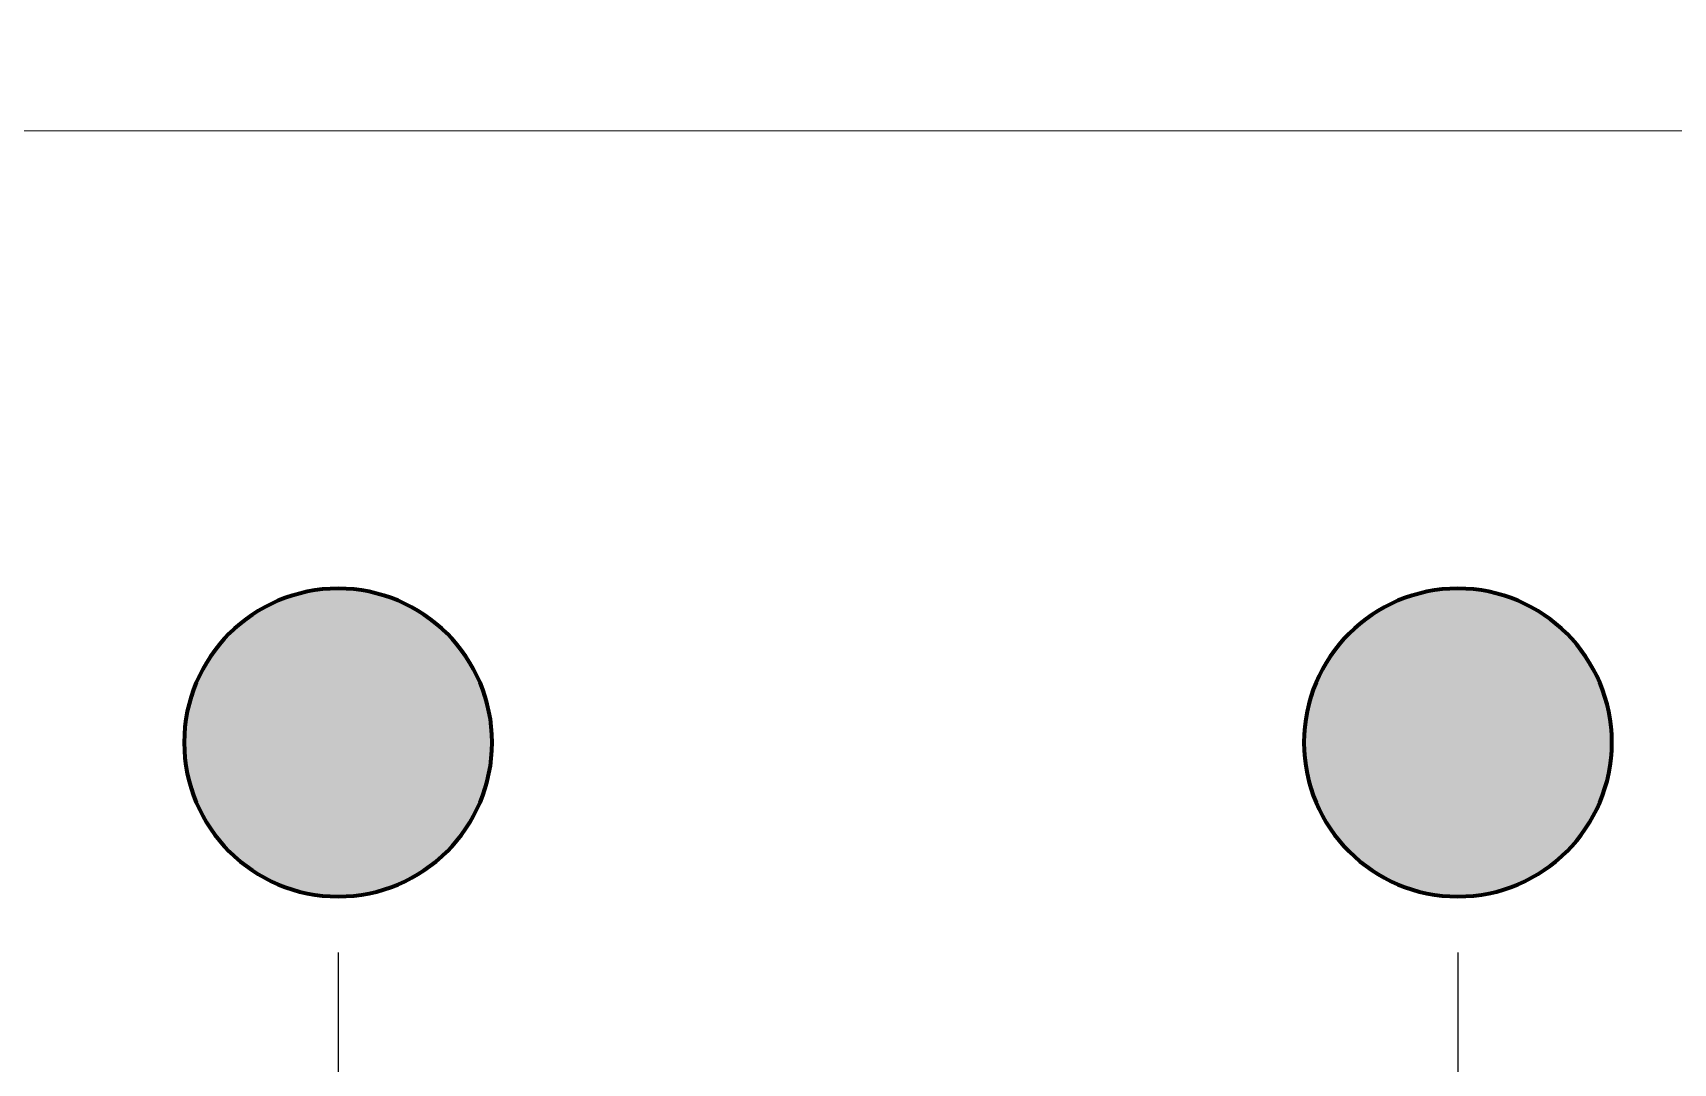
# Model space of a CAD drawing. Header units: inches. Extents: x 3.6 to 56.9, y 3.5 to 76.6.
# Drawn here: x 20.01 to 27.45, y 56.34 to 61.01 of the extents above; entities that cross this region are included whole.
import ezdxf

# ---------------------------------------------------------------- set-up
doc = ezdxf.new("R2010")
doc.units = ezdxf.units.IN
doc.header["$MEASUREMENT"] = 0
for name, color, linetype in [('board', 7, 'Continuous'), ('copper', 7, 'Continuous'), ('mask', 7, 'Continuous'), ('silk', 7, 'Continuous')]:
    doc.layers.add(name, color=color, linetype=linetype)

msp = doc.modelspace()

# ---------------------------------------------------------------- hatches: boundary and pattern name
at = {"layer": 'mask', "true_color": 0xffffff}
h = msp.add_hatch(color=7, dxfattribs=at)
edge = h.paths.add_edge_path()
edge.add_spline(control_points=[(21.3936, 57.0958), (21.0078, 57.0958), (20.6951, 57.4085), (20.6951, 57.7943), (20.6951, 58.1801), (21.0078, 58.4928), (21.3936, 58.4928), (21.7794, 58.4928), (22.0921, 58.1801), (22.0921, 57.7943), (22.0921, 57.4085), (21.7794, 57.0958), (21.3936, 57.0958)], knot_values=[0, 0, 0, 0, 1, 1, 1, 2, 2, 2, 3, 3, 3, 4, 4, 4, 4], degree=3, periodic=1)
h = msp.add_hatch(color=7, dxfattribs=at)
edge = h.paths.add_edge_path()
edge.add_spline(control_points=[(26.4736, 57.0958), (26.0878, 57.0958), (25.7751, 57.4085), (25.7751, 57.7943), (25.7751, 58.1801), (26.0878, 58.4928), (26.4736, 58.4928), (26.8594, 58.4928), (27.1721, 58.1801), (27.1721, 57.7943), (27.1721, 57.4085), (26.8594, 57.0958), (26.4736, 57.0958)], knot_values=[0, 0, 0, 0, 1, 1, 1, 2, 2, 2, 3, 3, 3, 4, 4, 4, 4], degree=3, periodic=1)

# ---------------------------------------------------------------- linework, layer by layer
at = {"layer": 'board', "color": 7, "lineweight": 20, "true_color": 0xffffff}
msp.add_lwpolyline([(3.6364, 60.5691), (56.8332, 60.5691), (56.8332, 3.7723), (3.6364, 3.7723), (3.6364, 60.5691)], dxfattribs=at)
msp.add_open_spline([(56.8521, 12.1646), (56.8521, 12.1646), (55.3337, 10.6434), (55.3337, 10.6434), (55.3337, 10.6434), (43.9474, 10.6434), (43.9474, 10.6434), (43.9474, 10.6434), (41.4173, 8.1094), (41.4173, 8.1094), (41.4173, 8.1094), (8.7761, 8.1094), (8.7761, 8.1094), (8.7761, 8.1094), (6.246, 10.6434), (6.246, 10.6434), (6.246, 10.6434), (4.7111, 10.6434), (4.7111, 10.6434), (4.2186, 10.5873), (3.7727, 10.9401), (3.7148, 11.4312), (3.7074, 11.4979), (3.7074, 11.5709), (3.7148, 11.6404), (3.7148, 11.6404), (3.7148, 75.5088), (3.7148, 75.5088), (3.6569, 76.0016), (4.0097, 76.4482), (4.5011, 76.5061), (4.5706, 76.5142), (4.6408, 76.5142), (4.7114, 76.5061), (4.7114, 76.5061), (55.8558, 76.5061), (55.8558, 76.5061), (56.3487, 76.5636), (56.7949, 76.2104), (56.8521, 75.7176), (56.8602, 75.6481), (56.8602, 75.5779), (56.8521, 75.5088), (56.8521, 75.5088), (56.8521, 12.1646), (56.8521, 12.1646)], degree=3, knots=[0, 0, 0, 0, 1, 1, 1, 2, 2, 2, 3, 3, 3, 4, 4, 4, 5, 5, 5, 6, 6, 6, 7, 7, 7, 8, 8, 8, 9, 9, 9, 10, 10, 10, 11, 11, 11, 12, 12, 12, 13, 13, 13, 14, 14, 14, 15, 15, 15, 15], dxfattribs=at)
at = {"layer": 'copper', "color": 7, "lineweight": 50, "true_color": 0xffffff}
for points in [[(21.3936, 57.0958), (21.0078, 57.0958), (20.6951, 57.4085), (20.6951, 57.7943), (20.6951, 58.1801), (21.0078, 58.4928), (21.3936, 58.4928), (21.7794, 58.4928), (22.0921, 58.1801), (22.0921, 57.7943), (22.0921, 57.4085), (21.7794, 57.0958), (21.3936, 57.0958)], [(26.4736, 57.0958), (26.0878, 57.0958), (25.7751, 57.4085), (25.7751, 57.7943), (25.7751, 58.1801), (26.0878, 58.4928), (26.4736, 58.4928), (26.8594, 58.4928), (27.1721, 58.1801), (27.1721, 57.7943), (27.1721, 57.4085), (26.8594, 57.0958), (26.4736, 57.0958)]]:
    msp.add_open_spline(points, degree=3, knots=[0, 0, 0, 0, 1, 1, 1, 2, 2, 2, 3, 3, 3, 4, 4, 4, 4], dxfattribs=at)
at = {"layer": 'mask', "lineweight": 0}
for points in [[(21.3936, 57.0958), (21.0078, 57.0958), (20.6951, 57.4085), (20.6951, 57.7943), (20.6951, 58.1801), (21.0078, 58.4928), (21.3936, 58.4928), (21.7794, 58.4928), (22.0921, 58.1801), (22.0921, 57.7943), (22.0921, 57.4085), (21.7794, 57.0958), (21.3936, 57.0958)], [(26.4736, 57.0958), (26.0878, 57.0958), (25.7751, 57.4085), (25.7751, 57.7943), (25.7751, 58.1801), (26.0878, 58.4928), (26.4736, 58.4928), (26.8594, 58.4928), (27.1721, 58.1801), (27.1721, 57.7943), (27.1721, 57.4085), (26.8594, 57.0958), (26.4736, 57.0958)]]:
    msp.add_open_spline(points, degree=3, knots=[0, 0, 0, 0, 1, 1, 1, 2, 2, 2, 3, 3, 3, 4, 4, 4, 4], dxfattribs=at)
at = {"layer": 'mask', "color": 7, "lineweight": 80, "true_color": 0xffffff}
for points in [[(21.3936, 57.0958), (21.0078, 57.0958), (20.6951, 57.4085), (20.6951, 57.7943), (20.6951, 58.1801), (21.0078, 58.4928), (21.3936, 58.4928), (21.7794, 58.4928), (22.0921, 58.1801), (22.0921, 57.7943), (22.0921, 57.4085), (21.7794, 57.0958), (21.3936, 57.0958)], [(26.4736, 57.0958), (26.0878, 57.0958), (25.7751, 57.4085), (25.7751, 57.7943), (25.7751, 58.1801), (26.0878, 58.4928), (26.4736, 58.4928), (26.8594, 58.4928), (27.1721, 58.1801), (27.1721, 57.7943), (27.1721, 57.4085), (26.8594, 57.0958), (26.4736, 57.0958)]]:
    msp.add_open_spline(points, degree=3, knots=[0, 0, 0, 0, 1, 1, 1, 2, 2, 2, 3, 3, 3, 4, 4, 4, 4], dxfattribs=at)
at = {"layer": 'silk', "color": 7, "lineweight": 20, "true_color": 0xffffff}
msp.add_lwpolyline([(3.6364, 60.5691), (56.8332, 60.5691), (56.8332, 3.7723), (3.6364, 3.7723), (3.6364, 60.5691)], dxfattribs=at)
at = {"layer": 'silk', "color": 7, "lineweight": 25, "true_color": 0xffffff}
for points in [[(21.3936, 56.8418), (21.3936, 55.013)], [(26.4736, 56.8418), (26.4736, 55.013)]]:
    msp.add_lwpolyline(points, dxfattribs=at)
at = {"layer": 'silk', "lineweight": 0}
for points in [[(21.3936, 57.0958), (21.0078, 57.0958), (20.6951, 57.4085), (20.6951, 57.7943), (20.6951, 58.1801), (21.0078, 58.4928), (21.3936, 58.4928), (21.7794, 58.4928), (22.0921, 58.1801), (22.0921, 57.7943), (22.0921, 57.4085), (21.7794, 57.0958), (21.3936, 57.0958)], [(26.4736, 57.0958), (26.0878, 57.0958), (25.7751, 57.4085), (25.7751, 57.7943), (25.7751, 58.1801), (26.0878, 58.4928), (26.4736, 58.4928), (26.8594, 58.4928), (27.1721, 58.1801), (27.1721, 57.7943), (27.1721, 57.4085), (26.8594, 57.0958), (26.4736, 57.0958)]]:
    msp.add_open_spline(points, degree=3, knots=[0, 0, 0, 0, 1, 1, 1, 2, 2, 2, 3, 3, 3, 4, 4, 4, 4], dxfattribs=at)
at = {"layer": 'silk', "color": 18, "lineweight": 80, "true_color": 0x000000}
for points in [[(21.3936, 57.0958), (21.0078, 57.0958), (20.6951, 57.4085), (20.6951, 57.7943), (20.6951, 58.1801), (21.0078, 58.4928), (21.3936, 58.4928), (21.7794, 58.4928), (22.0921, 58.1801), (22.0921, 57.7943), (22.0921, 57.4085), (21.7794, 57.0958), (21.3936, 57.0958)], [(26.4736, 57.0958), (26.0878, 57.0958), (25.7751, 57.4085), (25.7751, 57.7943), (25.7751, 58.1801), (26.0878, 58.4928), (26.4736, 58.4928), (26.8594, 58.4928), (27.1721, 58.1801), (27.1721, 57.7943), (27.1721, 57.4085), (26.8594, 57.0958), (26.4736, 57.0958)]]:
    msp.add_open_spline(points, degree=3, knots=[0, 0, 0, 0, 1, 1, 1, 2, 2, 2, 3, 3, 3, 4, 4, 4, 4], dxfattribs=at)

doc.saveas('drawing.dxf')
